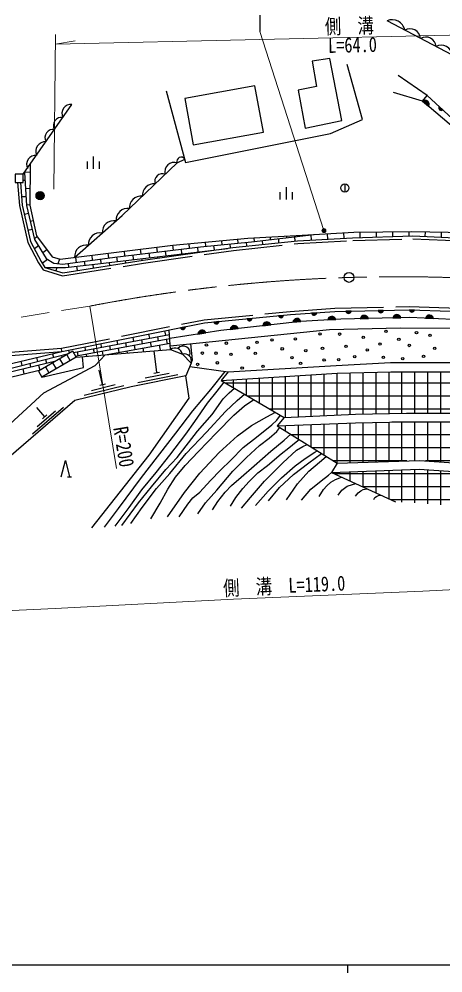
# Model space of a CAD drawing. Units: millimetres at full size, sheet at 1:1000; details may follow other scales. Extents: x 40000 to 680000, y 20000 to 380000.
# Drawn here: x 127724 to 179687, y 204000 to 320810 of the extents above; entities that cross this region are included whole.
import ezdxf
from ezdxf.enums import TextEntityAlignment as Align

# ---------------------------------------------------------------- set-up
doc = ezdxf.new("R2010")
doc.units = ezdxf.units.MM
doc.header["$LTSCALE"] = 1000
doc.linetypes.add('CHAIN', pattern=[18.5, 12, -1.5, 3.5, -1.5])
doc.linetypes.add('DASHED', pattern=[7.5, 6, -1.5])
for name, color, linetype, lineweight in [('M-BGD', 7, 'Continuous', 25), ('M-BMK', 2, 'CHAIN', 13), ('M-BMK-SRVR', 3, 'Continuous', 25), ('M-STR-HTXT', 7, 'Continuous', 13), ('M-STR-STRC', 7, 'Continuous', 25), ('M-TTL-BAND', 7, 'Continuous', 25)]:
    doc.layers.add(name, color=color, linetype=linetype, lineweight=lineweight)
doc.styles.add('ＭＳ ゴシック', font='')
doc.styles.get('ＭＳ ゴシック').set_extended_font_data('MS Gothic')

msp = doc.modelspace()

# ---------------------------------------------------------------- hatches: boundary and pattern name
at = {"layer": 'M-BGD'}
for points in [[(177179, 310769, -0.82183), (177933, 310127)], [(179225, 310113), (179686, 309690, -0.84072)], [(129801, 299181, -1), (130801, 299181, -1)], [(167799, 285020), (168424, 285034, -0.84072)], [(171750, 285109), (172376, 285123, -0.84072)], [(175584, 285196), (176210, 285176, -0.84072)], [(155678, 284098), (156301, 284158, -0.84072)], [(159518, 284469), (160141, 284529, -0.84072)], [(161300, 283674, -0.82183), (162285, 283784)], [(163593, 284792), (164218, 284835, -0.84072)], [(165557, 283962, -0.82183), (166546, 284016)], [(169554, 284109, -0.82183), (170544, 284133)], [(173552, 284207, -0.82183), (174543, 284231)], [(177550, 284173, -0.82183), (178540, 284128)], [(147505, 283003), (148118, 283125, -0.84072)], [(149658, 282239, -0.82183), (150637, 282395)], [(151602, 283704), (152225, 283764, -0.84072)], [(153616, 282814, -0.82183), (154600, 282924)], [(157591, 283259, -0.82183), (158575, 283369)]]:
    msp.add_hatch(color=256, dxfattribs=at).paths.add_polyline_path(points)
at = {"layer": 'M-STR-HTXT'}
msp.add_hatch(color=256, dxfattribs=at).paths.add_polyline_path([(165311, 295029, -0.41421), (165211, 294690, -0.41421), (164872, 294790, -1)])

# ---------------------------------------------------------------- linework, layer by layer
at = {"layer": 'M-BGD'}
for p, q in [((180849, 316391), (172830, 320611)), ((177179, 310769), (177767, 311455)), ((177179, 310769), (177933, 310127)), ((128245, 301806), (134213, 310366)), ((179686, 309690), (179225, 310113)), ((136844, 302486), (136844, 303986)), ((136094, 302486), (136094, 303386)), ((137594, 302486), (137594, 303386)), ((129089, 302039), (128414, 302050)), ((128461, 301049), (128245, 301052)), ((160490, 298729), (160490, 300229)), ((167667, 300630), (167651, 299630)), ((128578, 299047), (128030, 299055)), ((129059, 300040), (128520, 300048)), ((159740, 298729), (159740, 299629)), ((161240, 298729), (161240, 299629)), ((129028, 298040), (128637, 298046)), ((128876, 296982), (128374, 296870)), ((129459, 296088), (129104, 296008)), ((129331, 295034), (128815, 294919)), ((163500, 294380), (163539, 293753)), ((165494, 294525), (165536, 293863)), ((167491, 294649), (167533, 293972)), ((169488, 294736), (169494, 294058)), ((171488, 294754), (171494, 294116)), ((173488, 294773), (173493, 294175)), ((175488, 294791), (175493, 294233)), ((177488, 294765), (177477, 294184)), ((179487, 294727), (179475, 294096)), ((129946, 294159), (129596, 293900)), ((148541, 293304), (148591, 292758)), ((150533, 293488), (150579, 292982)), ((152524, 293672), (152570, 293177)), ((153565, 293275), (153611, 292779)), ((154516, 293856), (154560, 293373)), ((155555, 293470), (155599, 293001)), ((156509, 294012), (156533, 293572)), ((157528, 293687), (157555, 293207)), ((158506, 294121), (158524, 293803)), ((159519, 293918), (159546, 293417)), ((160503, 294230), (160514, 294034)), ((161509, 294149), (161538, 293627)), ((162500, 294339), (162505, 294265)), ((130102, 293031), (129602, 292662)), ((131135, 292550), (130627, 292175)), ((138612, 292124), (138682, 291562)), ((140596, 292373), (140666, 291814)), ((142581, 292622), (142652, 292051)), ((143645, 292169), (143718, 291593)), ((144565, 292871), (144638, 292287)), ((145631, 292406), (145704, 291830)), ((146550, 293120), (146624, 292524)), ((147598, 292640), (147652, 292062)), ((148645, 292180), (148654, 292077)), ((149585, 292877), (149638, 292298)), ((150632, 292416), (150637, 292358)), ((151575, 293080), (151625, 292535)), ((152618, 292653), (152620, 292639)), ((131230, 291377), (130576, 290894)), ((132662, 291428), (132492, 290844)), ((133730, 290869), (133786, 290421)), ((134643, 291626), (134720, 291008)), ((135711, 291146), (135773, 290652)), ((136627, 291875), (136701, 291285)), ((137692, 291423), (137759, 290884)), ((138752, 291002), (138800, 290619)), ((139673, 291696), (139745, 291120)), ((140738, 291239), (140777, 290929)), ((141659, 291932), (141732, 291357)), ((142725, 291475), (142754, 291239)), ((144711, 291712), (144734, 291522)), ((146697, 291948), (146715, 291803)), ((132359, 290387), (132241, 289985)), ((134780, 290537), (134847, 290000)), ((136766, 290767), (136824, 290310)), ((168424, 285034), (167799, 285020)), ((172376, 285123), (171750, 285109)), ((176210, 285176), (175584, 285196)), ((156301, 284158), (155678, 284098)), ((160141, 284529), (159518, 284469)), ((164218, 284835), (163593, 284792)), ((165557, 283962), (166546, 284016)), ((169554, 284109), (170544, 284133)), ((173552, 284207), (174543, 284231)), ((177550, 284173), (178540, 284128)), ((146294, 280353), (146121, 282726)), ((148118, 283125), (147505, 283003)), ((152225, 283764), (151602, 283704)), ((153616, 282814), (154600, 282924)), ((157591, 283259), (158575, 283369)), ((161300, 283674), (162285, 283784)), ((134387, 279975), (146160, 282194)), ((141651, 281831), (141739, 281361)), ((142722, 281546), (142814, 281059)), ((143612, 282224), (143705, 281731)), ((144688, 281916), (144780, 281426)), ((145573, 282616), (145670, 282101)), ((145763, 281609), (145868, 281053)), ((149658, 282239), (150637, 282395)), ((132986, 280098), (132931, 280494)), ((134722, 279394), (146294, 280353)), ((135767, 280654), (135843, 280249)), ((136826, 280435), (136915, 279960)), ((137728, 281046), (137809, 280620)), ((138263, 279688), (146238, 281120)), ((138791, 280805), (138882, 280327)), ((139690, 281439), (139774, 280990)), ((139865, 280510), (139962, 279993)), ((140757, 281175), (140848, 280693)), ((141831, 280876), (141931, 280346)), ((142915, 280523), (142998, 280080)), ((143797, 281243), (143899, 280700)), ((144883, 280877), (145002, 280246)), ((126124, 277909), (133800, 279843)), ((129881, 279370), (130002, 278886)), ((134297, 280130), (130100, 277706)), ((134722, 279394), (130525, 276970)), ((131828, 279826), (131942, 279375)), ((132698, 279207), (133123, 278471)), ((132912, 279619), (132975, 279367)), ((133564, 279707), (133989, 278971)), ((133782, 280257), (133875, 279887)), ((134722, 279394), (134297, 280130)), ((134861, 280064), (134949, 279594)), ((135616, 278151), (135507, 279459)), ((135932, 279777), (135985, 279499)), ((137898, 280143), (137989, 279665)), ((138978, 279816), (138991, 279748)), ((140946, 280170), (140994, 279914)), ((144594, 277513), (144281, 280187)), ((126148, 277490), (132252, 278949)), ((127933, 278914), (128063, 278398)), ((129033, 278642), (129143, 278206)), ((130115, 278438), (130269, 277827)), ((130525, 276970), (135616, 278151)), ((130966, 278206), (131391, 277470)), ((130972, 279131), (131088, 278671)), ((131832, 278706), (132257, 277970)), ((132061, 278903), (132075, 278847)), ((148809, 278661), (148155, 277113)), ((128170, 277973), (128326, 277353)), ((130100, 277706), (130525, 276970)), ((137968, 276047), (137538, 277795)), ((142280, 276323), (147186, 277289)), ((143192, 276870), (146136, 277449)), ((144251, 277445), (144938, 277580)), ((153348, 277591), (152502, 276553)), ((157162, 276848), (157162, 273821)), ((158750, 276948), (158750, 272891)), ((160337, 277048), (160337, 272033)), ((161925, 277149), (161925, 272107)), ((163512, 277249), (163512, 272181)), ((165100, 277349), (165100, 272255)), ((166687, 277450), (166687, 272329)), ((168275, 277489), (168275, 272403)), ((169862, 277526), (169862, 272451)), ((171450, 277564), (171450, 272478)), ((173037, 277601), (173037, 272506)), ((174625, 277605), (174625, 272534)), ((176212, 277601), (176212, 272544)), ((177800, 277598), (177800, 272544)), ((179387, 277594), (179387, 272544)), ((135713, 274750), (140568, 275947)), ((136598, 275339), (139511, 276057)), ((137629, 275964), (138308, 276131)), ((198447, 276225), (153062, 276225)), ((153987, 276647), (153987, 275682)), ((155575, 276747), (155575, 274752)), ((203052, 274637), (155770, 274637)), ((129364, 270016), (133153, 273278)), ((130867, 272101), (129888, 273238)), ((129926, 270896), (132200, 272853)), ((130602, 271873), (131132, 272330)), ((202862, 273050), (158478, 273050)), ((160337, 271046), (160337, 270393)), ((161925, 271108), (161925, 269403)), ((163512, 271171), (163512, 268412)), ((165100, 271233), (165100, 267422)), ((166687, 271295), (166687, 266432)), ((168275, 271358), (168275, 266468)), ((169862, 271401), (169862, 266521)), ((171450, 271428), (171450, 266574)), ((173037, 271456), (173037, 266626)), ((183745, 271462), (173419, 271462)), ((174625, 271483), (174625, 266679)), ((176212, 271494), (176212, 266732)), ((177800, 271494), (177800, 266684)), ((179387, 271494), (179387, 266575)), ((198532, 269875), (161168, 269875)), ((202230, 268287), (163713, 268287)), ((175241, 266700), (166257, 266700)), ((200624, 266700), (177563, 266700)), ((166687, 265302), (166687, 264977)), ((168275, 265365), (168275, 264254)), ((169862, 265428), (169862, 263530)), ((171450, 265490), (171450, 262807)), ((173037, 265553), (173037, 262084)), ((174625, 265616), (174625, 261658)), ((176212, 265679), (176212, 261550)), ((177800, 265631), (177800, 261443)), ((179387, 265523), (179387, 261335)), ((133653, 264742), (134153, 264742)), ((185369, 265112), (166390, 265112)), ((196216, 263525), (169874, 263525)), ((185971, 261937), (173359, 261937))]:
    msp.add_line(p, q, dxfattribs=at)
for points in [[(161950, 312117), (162809, 307470), (167310, 308388), (165830, 315994), (163668, 315639), (164201, 312561)], [(149068, 305428), (157692, 306963), (156631, 312620), (148043, 311081)], [(127245, 300806), (128245, 300806), (128245, 301806), (127245, 301806)]]:
    msp.add_lwpolyline(points, close=True, dxfattribs=at)
for points in [[(145769, 312013), (148146, 303229), (165908, 306805), (169843, 308502), (167966, 315233)], [(196406, 294964), (192718, 297703), (177767, 311455), (174190, 313880)], [(192718, 297703), (189719, 300095), (177179, 310769), (173639, 311835)], [(129104, 303039), (129028, 298016), (129865, 294269), (131772, 291688), (132782, 291393), (146559, 293121), (155752, 293971), (162442, 294336), (168781, 294729), (175868, 294795), (182523, 294671), (188636, 294110), (194245, 293108)], [(134531, 291612), (140380, 296762), (147110, 303209), (148033, 303644)], [(128404, 302035), (128640, 297997), (129611, 293832), (131041, 291499), (131973, 290900), (133084, 290779), (139462, 291671), (149961, 292921), (156230, 293537), (163891, 294426)], [(127888, 300806), (128115, 298018), (129123, 293557), (130420, 291135), (130895, 290400), (133088, 289724), (142942, 291268), (153949, 292827), (161852, 293660), (168616, 294032), (176010, 294249), (188178, 293714), (196201, 292913)], [(130895, 290400), (133410, 290377), (137380, 290839), (153261, 292729)], [(124099, 279398), (132986, 280098), (150459, 283594), (161010, 284614), (166435, 284989), (175584, 285196), (185643, 284880)], [(204187, 282077), (195680, 283065), (184401, 283867), (175642, 284258), (167175, 284050), (162285, 283784), (152476, 282686), (146197, 281690)], [(146263, 280781), (165780, 282813), (174502, 283002), (183461, 282962), (192912, 282076), (194334, 282013)], [(134648, 279522), (134950, 279594), (146197, 281690)], [(91074, 273666), (93236, 274121), (96796, 275128), (99771, 276260), (103425, 277962), (124065, 279797), (132931, 280494)], [(146294, 280353), (147743, 279775), (148809, 278661)], [(148809, 278661), (148968, 279094), (148765, 281042)], [(100506, 271989), (103082, 274539), (106512, 276468), (109543, 276981), (116643, 277796), (126091, 278483), (132986, 280098)], [(105140, 253813), (115442, 260838), (120842, 265950), (130776, 275052), (137047, 278375), (138263, 279688)], [(148649, 278282), (153348, 277591), (166588, 278396), (173265, 278757), (180902, 278741), (186525, 278486), (198632, 277363), (201670, 276951), (203917, 276385), (204861, 275630)], [(101396, 267258), (99055, 270197), (100915, 271837), (101679, 272160), (103378, 272159), (106635, 272177), (109585, 272702), (117482, 274324), (123686, 275112), (126186, 276831), (130335, 277843), (130343, 277846)], [(148155, 277113), (141450, 275793), (134564, 274096), (112031, 254701)], [(136635, 258505), (143684, 267421), (148586, 274406), (148155, 277113)], [(138195, 258585), (139902, 260876), (142723, 264675), (146947, 270095), (149026, 272849), (151245, 275448), (152989, 277644)], [(152502, 276553), (166734, 277453), (173295, 277607), (180875, 277591), (186446, 277339), (198502, 276220), (201452, 275820), (203392, 275517), (204861, 275630)], [(139522, 258724), (141206, 260992), (142780, 263163), (144540, 265289), (146199, 267423), (148154, 269978), (149277, 271527), (150828, 273763), (152024, 275239), (152865, 276340)], [(152502, 276553), (160222, 272028), (159352, 271007), (166714, 266415), (166030, 265276), (173857, 261710)], [(140340, 258811), (142366, 261579), (143964, 263518), (145699, 265668), (147102, 267107), (149594, 270333), (151388, 272369), (152756, 274301), (153464, 275020), (154145, 275590)], [(141437, 259027), (142816, 261003), (144589, 263325), (146212, 265154), (148228, 267611), (150692, 270233), (153013, 272751), (154453, 274092), (155343, 274888)], [(143875, 259590), (145010, 261521), (145945, 263223), (146912, 264695), (148077, 266120), (149722, 267843), (151931, 270127), (154047, 272319), (155368, 273427), (156491, 274215)], [(145910, 259863), (148004, 262820), (149899, 265202), (152263, 267741), (154511, 269775), (156200, 271058), (158105, 272112), (159159, 272651)], [(147340, 259865), (148393, 261388), (149044, 262180), (149870, 262881), (151205, 264315), (152425, 265578), (153669, 266787), (155199, 268352), (156843, 269620), (158721, 271113), (159306, 271674), (159753, 272303)], [(160222, 272028), (168949, 272435), (175212, 272544), (183139, 272545), (186390, 272380), (202965, 270404)], [(159352, 271007), (168983, 271385), (175222, 271494), (183112, 271495), (186301, 271333), (203265, 269311)], [(149651, 260201), (150576, 261583), (151971, 263135), (153932, 265447), (155625, 267131), (157214, 268572), (158372, 269473), (159306, 270295), (159677, 270805)], [(151421, 260728), (152071, 261750), (152989, 262876), (153767, 263689), (154953, 264699), (156547, 266086), (158592, 267886), (160222, 269226), (161026, 269964)], [(153647, 261148), (154293, 262223), (155139, 263342), (155923, 264198), (157006, 265231), (158184, 266159), (159842, 267564), (160791, 268313), (161702, 269038), (162080, 269306)], [(154994, 260896), (156101, 262233), (157812, 264227), (160067, 266470), (161727, 268000), (162527, 268466), (163033, 268711)], [(156702, 261254), (158246, 263009), (159914, 264636), (161552, 266084), (162804, 267016), (163993, 267785), (164286, 267930)], [(158318, 261821), (159649, 263427), (161357, 265046), (163228, 266477), (164790, 267615)], [(132903, 264742), (133403, 266742), (133903, 264742)], [(160516, 261921), (161872, 263879), (163240, 265460), (164571, 266564), (165376, 267250)], [(166714, 266415), (176803, 266752), (185235, 266174), (199115, 265207)], [(162350, 261895), (163493, 263226), (164748, 264280), (165653, 264957), (166030, 265276)], [(166030, 265276), (176782, 265701), (185162, 265127), (198120, 264224)], [(164510, 262335), (165062, 263213), (165439, 263665), (165929, 264079), (166519, 264418), (167266, 264713)], [(166823, 262510), (167312, 263100), (167953, 263590), (168581, 263815), (169014, 263917)], [(168985, 262384), (169286, 262773), (169602, 263038), (169888, 263185), (170420, 263276)], [(171207, 261965), (171333, 262225), (171527, 262359), (171795, 262463), (172088, 262516)]]:
    msp.add_lwpolyline(points, dxfattribs=at)
at = {"layer": 'M-BGD', "linetype": 'DASHED'}
for points in [[(127537, 300806), (127768, 297965), (128792, 293434), (130118, 290957), (130670, 290103), (133062, 289366), (142993, 290922), (153992, 292479), (161880, 293311), (168631, 293682), (176007, 293898), (188153, 293364), (196167, 292565)], [(132931, 280494), (150401, 283990), (160977, 285012), (166417, 285388), (175586, 285596), (185660, 285280)]]:
    msp.add_lwpolyline(points, dxfattribs=at)
at = {"layer": 'M-BGD'}
for centre, radius in [((167659, 300130), 500), ((130301, 299181), 500), ((172701, 282568), 150), ((158733, 281522), 150), ((161599, 281636), 150), ((164628, 282254), 150), ((167021, 282228), 150), ((169924, 281824), 150), ((174279, 281597), 150), ((176442, 282406), 150), ((178108, 282091), 150), ((150697, 280908), 150), ((153137, 281120), 150), ((155830, 280552), 150), ((156893, 281220), 150), ((159983, 280425), 150), ((162874, 280198), 150), ((164918, 280475), 150), ((167803, 280727), 150), ((170416, 280285), 150), ((171981, 281017), 150), ((175554, 280840), 150), ((178676, 280501), 150), ((150199, 279901), 150), ((151879, 279898), 150), ((153695, 279744), 150), ((156682, 279863), 150), ((161170, 279352), 150), ((165120, 279062), 150), ((166913, 279113), 150), ((168876, 279465), 150), ((172385, 279389), 150), ((174758, 279213), 150), ((177308, 279515), 150), ((149606, 278514), 150), ((152038, 278709), 150), ((155077, 278069), 150), ((157632, 278273), 150), ((162230, 278658), 150)]:
    msp.add_circle(centre, radius, dxfattribs=at)
for centre, radius, start, end in [((173435, 319124), 1605, 12.32299, 112.16362), ((175630, 318299), 1326, 6.26087, 118.22574), ((177580, 317346), 1266, 4.56909, 119.91752), ((179480, 316226), 1378, 6.87477, 117.61184), ((177493, 310374), 505, 330.76667, 128.42487), ((134095, 309249), 1123, 84.00925, 206.21996), ((179493, 309942), 318, 147.28265, 307.50038), ((132909, 307797), 973, 79.39966, 210.82955), ((131916, 306295), 1016, 81.08937, 209.13984), ((130980, 304585), 1216, 87.67827, 202.55093), ((129768, 302997), 1126, 85.44956, 204.77965), ((147587, 303394), 512, 29.26292, 201.18312), ((146752, 302126), 1141, 71.69929, 195.83497), ((145313, 300924), 954, 69.03153, 198.50273), ((144237, 299220), 1412, 83.00937, 184.52489), ((142658, 297708), 1412, 83.00937, 184.52489), ((141025, 296203), 1412, 80.81098, 184.52489), ((139329, 294710), 1412, 78.19985, 184.52489), ((137634, 293217), 1412, 78.19985, 184.52489), ((135938, 291724), 1412, 78.19985, 184.52489), ((168110, 285081), 318, 191.18614, 351.40387), ((172062, 285171), 318, 191.18614, 351.40387), ((175899, 285240), 318, 188.09504, 348.31277), ((155984, 284183), 318, 195.41196, 355.62969), ((159824, 284554), 318, 195.41196, 355.62969), ((161803, 283632), 505, 17.55456, 175.21275), ((163902, 284868), 318, 193.84768, 354.06541), ((166057, 283891), 505, 14.29122, 171.94941), ((170051, 284023), 505, 12.57448, 170.23267), ((174050, 284121), 505, 12.57448, 170.23267), ((178040, 284053), 505, 8.61329, 166.27148), ((147801, 283117), 318, 201.20575, 1.42348), ((150163, 282220), 505, 20.189, 177.84719), ((151908, 283789), 318, 195.41196, 355.62969), ((154119, 282772), 505, 17.55456, 175.21275), ((158094, 283217), 505, 17.55456, 175.21275), ((146839, 279614), 918, 10.05884, 126.40397), ((147832, 279901), 864, 335.89564, 139.08473), ((148000, 278954), 860, 340.1251, 107.34454)]:
    msp.add_arc(centre, radius, start, end, dxfattribs=at)
at = {"layer": 'M-BMK'}
msp.add_lwpolyline([(68426, 278657), (77797, 277801), (86269, 277870), (96372, 279276), (136384, 285657)], dxfattribs=at)
msp.add_arc((174168, 89258), 200000, 81.92063, 100.88978, dxfattribs=at)
at = {"layer": 'M-BMK-SRVR'}
msp.add_circle((168173, 289168), 600, dxfattribs=at)
at = {"layer": 'M-STR-HTXT'}
for p, q in [((131991, 300000), (132187, 318924)), ((132175, 317747), (196048, 319175)), ((165091, 294909), (157233, 319274)), ((132175, 317747), (134598, 318143)), ((136384, 285657), (139682, 265781))]:
    msp.add_line(p, q, dxfattribs=at)
msp.add_lwpolyline([(99527, 247131), (132137, 248613), (154028, 249751), (177234, 250747), (206310, 252212)], dxfattribs=at)
msp.add_circle((165091, 294909), 250, dxfattribs=at)
at = {"layer": 'M-STR-STRC'}
msp.add_line((157233, 321274), (157233, 319274), dxfattribs=at)
at = {"layer": 'M-TTL-BAND'}
for p, q in [((40000, 205000), (579000, 205000)), ((168000, 205000), (168000, 204000))]:
    msp.add_line(p, q, dxfattribs=at)

# ---------------------------------------------------------------- texts
at = {"layer": 'M-STR-HTXT', "style": 'ＭＳ ゴシック', "width": 0.8}
for s, rotation, p in [('側\u3000溝', 1.28, (168249, 318502)), ('側\u3000溝\u3000L=119.0', 2.457, (160291, 249968))]:
    msp.add_text(s, height=1833, rotation=rotation, dxfattribs=at).set_placement(p, align=Align.BOTTOM_CENTER)
msp.add_text('L=64.0', height=1833, rotation=1.28, dxfattribs=at).set_placement((168575, 318561), align=Align.TOP_CENTER)
msp.add_text('R=200', height=1833, rotation=279.421, dxfattribs=at).set_placement((139530, 265739), align=Align.BOTTOM_RIGHT)

doc.saveas('drawing.dxf')
